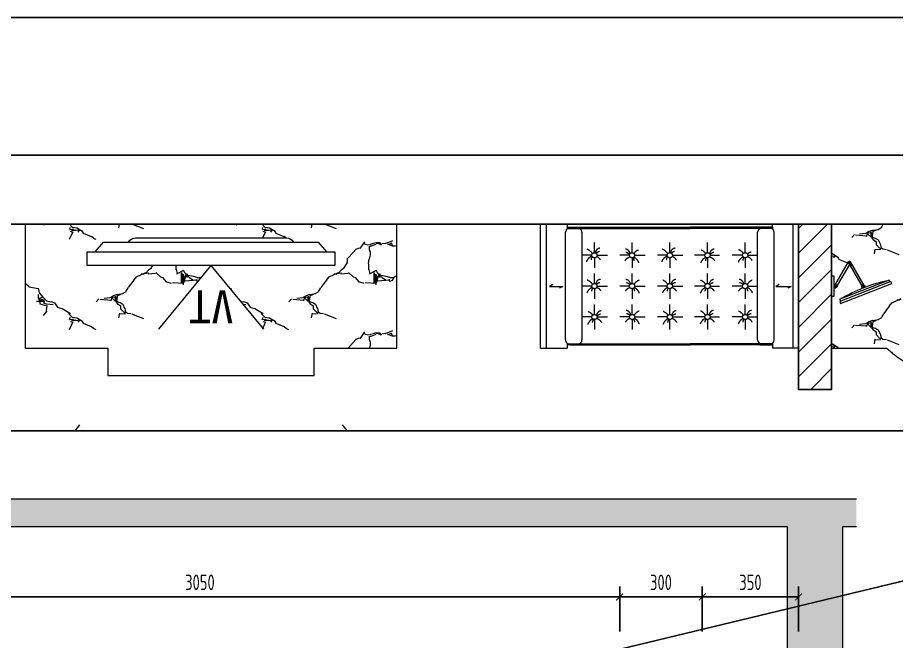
# Model space of a CAD drawing. Header units: millimetres. Extents: x 3162 to 221128, y -144913 to 11496.
# Drawn here: x 206809 to 210002, y -34181 to -31916 of the extents above; entities that cross this region are included whole.
import ezdxf
from ezdxf.enums import TextEntityAlignment as Align
from ezdxf.xclip import XClip

# ---------------------------------------------------------------- set-up
doc = ezdxf.new("R2010")
doc.units = ezdxf.units.MM
doc.header["$LTSCALE"] = 10
doc.header["$XCLIPFRAME"] = 2
for name, pattern in [('ACAD_ISO03W100', [30, 12, -18]), ('DASH', [8.89, 6.35, -2.54]), ('HIDDEN', [9.525, 6.35, -3.175])]:
    doc.linetypes.add(name, pattern=pattern)
doc.layers.get('Defpoints').update_dxf_attribs({"color": 250})
for name, color, linetype, lineweight in [('FC-Hatch【平面填充】', 250, 'Continuous', 0), ('FC-Refe【标注引线】', 2, 'Continuous', 0), ('FF-FIXT【洁具】', 31, 'Continuous', 0), ('FF-【活动成品家具】', 51, 'Continuous', 0), ('Hidden【虚线】', 136, 'DASH', 0), ('RC-dimensions', 44, 'Continuous', 0), ('Wall【立面墙】', 252, 'Continuous', 0)]:
    doc.layers.add(name, color=color, linetype=linetype, lineweight=lineweight)
doc.layers.add('WALL_NEW【新建墙体】', color=4, linetype='Continuous')
doc.layers.add('WALL【墙体】', color=7, linetype='Continuous')
doc.styles.add('ROMANTIC', font='', dxfattribs={"bigfont": 'gbcbig.shx'})
doc.styles.add('尺寸标注', font='ARCHS.SHX', dxfattribs={"width": 0.8})
doc.styles.get('ROMANTIC').set_extended_font_data('STXihei')
doc.dimstyles.new('海龙1：25', dxfattribs={"dimscale": 25, "dimtxt": 2.25, "dimasz": 1, "dimexe": 1.5, "dimexo": 1, "dimgap": 1, "dimtad": 1, "dimdec": 0, "dimrnd": 5, "dimdsep": 46, "dimtxsty": '尺寸标注', "dimblk": 'ARCHTICK', "dimblk1": 'ARCHTICK', "dimblk2": 'ARCHTICK', "dimcen": 1, "dimclrd": 44, "dimclre": 44, "dimclrt": 2, "dimadec": 0, "dimazin": 0, "dimtfac": 1, "dimtdec": 0, "dimtix": 1, "dimtmove": 2, "dimatfit": 3, "dimldrblk": 'hl_arrow2', "dimfxl": 5, "dimfxlon": 1, "dimarcsym": 0})

# ---------------------------------------------------------------- blocks, each defined once
blk = doc.blocks.new('贵妃椅22')
for p, q in [((100, 0), (100, 600)), ((100, 600), (228.7, 600)), ((127.1, 600), (127.1, 0)), ((228.7, 600), (228.7, 585)), ((1350, 600), (1223.7, 600)), ((1223.7, 585), (1223.7, 600)), ((1322.9, 600), (1322.9, 0)), ((1350, 0), (1350, 600)), ((228.7, 585), (228.7, 585)), ((228.7, 585), (825, 585)), ((228.7, 585), (228.7, 576)), ((234, 579), (287.5, 579)), ((244.8, 579), (825, 579)), ((1223.7, 585), (825, 585)), ((1164.9, 579), (825, 579)), ((1218.4, 579), (1164.9, 579)), ((1223.7, 585), (1223.7, 585)), ((1223.7, 585), (1223.7, 576)), ((243.4, 15), (825, 15)), ((244.8, 21), (825, 21)), ((1164.9, 21), (825, 21)), ((1223.7, 15), (825, 15)), ((1218.2, 21), (1164.9, 21)), ((1223.7, 24), (1223.7, 15)), ((1223.7, 15), (1223.7, 0)), ((100, 0), (228.7, 0)), ((1350, 0), (1223.7, 0))]:
    blk.add_line(p, q)
at = {"color": 8, "ltscale": 150}
for p, q in [((220.9, 39.5), (220.9, 560.5)), ((300.9, 39.5), (300.9, 560.5)), ((1151.5, 39.5), (1151.5, 560.5)), ((1231.6, 39.5), (1231.6, 560.5)), ((158.9, 307.5), (142.9, 298.6)), ((142.9, 298.6), (208.4, 298.6)), ((208.4, 298.6), (192.4, 289.7)), ((1256.3, 307.5), (1240.3, 298.6)), ((1240.3, 298.6), (1314.6, 298.6)), ((1314.6, 298.6), (1298.6, 289.7))]:
    blk.add_line(p, q, dxfattribs=at)
at = {"color": 8, "linetype": 'HIDDEN', "ltscale": 150}
for p, q in [((361.2, 462), (361.2, 510.4)), ((543.7, 462), (543.7, 510.4)), ((726.2, 462), (726.2, 510.4)), ((908.7, 462), (908.7, 510.4)), ((1091.2, 462), (1091.2, 510.4)), ((348.7, 449.5), (304.9, 449.5)), ((361.2, 437), (361.2, 388.8)), ((373.7, 449.5), (424.7, 449.5)), ((531.2, 449.5), (484.8, 449.5)), ((543.7, 437), (543.7, 388.8)), ((556.2, 449.5), (607.2, 449.5)), ((713.7, 449.5), (667.3, 449.5)), ((726.2, 437), (726.2, 388.8)), ((738.7, 449.5), (789.8, 449.5)), ((896.2, 449.5), (845.2, 449.5)), ((908.7, 437), (908.7, 388.8)), ((921.2, 449.5), (967.6, 449.5)), ((1078.7, 449.5), (1027.7, 449.5)), ((1091.2, 437), (1091.2, 388.8)), ((1103.7, 449.5), (1147.6, 449.5)), ((361.2, 312.5), (361.2, 360.8)), ((543.7, 312.5), (543.7, 360.8)), ((726.2, 312.5), (726.2, 360.8)), ((908.7, 312.5), (908.7, 360.8)), ((1091.2, 312.5), (1091.2, 360.8)), ((348.7, 300), (304.9, 300)), ((373.7, 300), (424.7, 300)), ((531.2, 300), (484.8, 300)), ((556.2, 300), (607.2, 300)), ((713.7, 300), (667.3, 300)), ((738.7, 300), (789.8, 300)), ((896.2, 300), (845.2, 300)), ((921.2, 300), (967.6, 300)), ((1078.7, 300), (1027.7, 300)), ((1103.7, 300), (1147.6, 300)), ((361.2, 287.5), (361.2, 239.1)), ((543.7, 287.5), (543.7, 239.1)), ((726.2, 287.5), (726.2, 239.1)), ((908.7, 287.5), (908.7, 239.1)), ((1091.2, 287.5), (1091.2, 239.1)), ((361.2, 163), (361.2, 211.2)), ((543.7, 163), (543.7, 211.2)), ((726.2, 163), (726.2, 211.2)), ((908.7, 163), (908.7, 211.2)), ((1091.2, 163), (1091.2, 211.2)), ((348.7, 150.5), (304.9, 150.5)), ((361.2, 138), (361.2, 89.6)), ((373.7, 150.5), (424.7, 150.5)), ((531.2, 150.5), (484.8, 150.5)), ((543.7, 138), (543.7, 89.6)), ((556.2, 150.5), (607.2, 150.5)), ((713.7, 150.5), (667.3, 150.5)), ((724.6, 138), (724.6, 89.6)), ((738.7, 150.5), (789.8, 150.5)), ((896.2, 150.5), (845.2, 150.5)), ((908.7, 138), (908.7, 89.6)), ((921.2, 150.5), (967.6, 150.5)), ((1078.7, 150.5), (1027.7, 150.5)), ((1091.2, 138), (1091.2, 89.6)), ((1103.7, 150.5), (1147.6, 150.5))]:
    blk.add_line(p, q, dxfattribs=at)
at = {"linetype": 'HIDDEN', "ltscale": 150}
for p, q in [((228.7, 24), (228.7, 15)), ((243.4, 15), (228.7, 15)), ((228.7, 15), (228.7, 0)), ((234.2, 21), (287.5, 21))]:
    blk.add_line(p, q, dxfattribs=at)
for points in [[(234.2, 585), (234.2, 585), (287.5, 585)], [(1218.2, 585), (1218.2, 585), (1164.9, 585)], [(1164.9, 15), (1164.9, 15), (1218.2, 15)]]:
    blk.add_lwpolyline(points)
blk.add_lwpolyline([(287.5, 15), (287.5, 15), (234.2, 15)], dxfattribs=at)
at = {"color": 8, "linetype": 'HIDDEN', "ltscale": 150}
for centre in [(361.2, 449.5), (543.7, 449.5), (726.2, 449.5), (908.7, 449.5), (1091.2, 449.5), (361.2, 300), (543.7, 300), (726.2, 300), (908.7, 300), (1091.2, 300), (361.2, 150.5), (543.7, 150.5), (726.2, 150.5), (908.7, 150.5), (1091.2, 150.5)]:
    blk.add_circle(centre, 12.5, dxfattribs=at)
at = {"color": 8, "ltscale": 150}
for centre, start, end in [((241, 560.1), 110.2225, 178.8395), ((280.7, 560.1), 1.1605, 69.7775), ((1171.7, 560.1), 110.2225, 178.8395), ((1211.4, 560.1), 1.1605, 69.7775), ((1171.7, 39.9), 181.1605, 249.7775), ((1211.4, 39.9), 290.2225, 358.8395)]:
    blk.add_arc(centre, 20.1, start, end, dxfattribs=at)
for centre, radius, start, end in [((235.4, 582), 3.24, 111.9991, 248.0009), ((287.1, 582), 3.03, 278.6164, 81.3836), ((1165.4, 582), 3.03, 98.6164, 261.3836), ((1217, 582), 3.24, 291.9991, 68.0009), ((1216.6, 18), 3.38, 297.5622, 62.4378)]:
    blk.add_arc(centre, radius, start, end)
at = {"color": 8, "linetype": 'HIDDEN', "ltscale": 150}
for centre, radius, start, end in [((293.3, 410.9), 75.5, 38.7826, 66.1947), ((390, 458.6), 25.2, 96.8606, 173.3873), ((508.5, 454), 25.2, 6.6127, 83.1394), ((591.1, 430.5), 47.7, 110.1645, 149.5653), ((665.5, 423.9), 60.6, 33.1364, 67.7212), ((754.6, 458.7), 25.2, 96.8606, 173.3873), ((861.3, 430.5), 47.7, 30.4347, 69.8355), ((943.9, 454), 25.2, 96.8606, 173.3873), ((1042.3, 432.3), 47.7, 33.0642, 69.8355), ((364.3, 403.1), 44.6, 109.3862, 160.2225), ((364.4, 426.8), 19.7, 131.0371, 180.2276), ((390.7, 435.6), 32.3, 100.3351, 132.5443), ((361.9, 413), 31.4, 26.9285, 71.7471), ((536.6, 408.3), 31.4, 101.2702, 153.0715), ((507.7, 431), 32.3, 45.2011, 79.6649), ((533.6, 422.1), 20.2, 0.0573, 44.8765), ((534.1, 398.4), 44.6, 19.79, 67.6956), ((728.8, 403.3), 44.4, 108.8945, 160.2612), ((728.9, 427), 19.6, 130.1019, 180.3339), ((755.4, 435.7), 32.3, 100.3351, 132.3103), ((730.6, 412), 31.4, 26.9285, 78.7298), ((918.3, 398.4), 44.6, 112.3044, 160.21), ((918.9, 422.1), 20.2, 135.1235, 179.9427), ((944.7, 431), 32.3, 100.3351, 134.7989), ((915.8, 408.3), 31.4, 26.9285, 78.7298), ((1099.3, 400.2), 44.6, 112.3044, 160.21), ((1099.9, 423.8), 20.2, 135.1235, 179.9427), ((1093.3, 407.1), 35.9, 28.5639, 77.2041), ((1125.7, 432.7), 32.3, 100.3351, 134.7989), ((310, 284.5), 47.7, 30.4347, 69.8355), ((392.6, 307.9), 25.2, 96.8606, 173.3873), ((393.4, 284.9), 32.3, 100.3351, 134.7989), ((510.9, 306.9), 25.2, 6.6127, 83.1394), ((510.1, 283.9), 32.3, 45.2011, 79.6649), ((593.5, 283.5), 47.7, 110.1645, 149.5653), ((675.7, 284), 47.7, 30.4347, 69.8355), ((758.3, 307.5), 25.2, 96.8606, 173.3873), ((759, 284.5), 32.3, 100.3351, 134.7989), ((858.9, 283.5), 47.7, 30.4347, 69.8355), ((941.5, 306.9), 25.2, 96.8606, 173.3873), ((942.3, 283.9), 32.3, 100.3351, 134.7989), ((1059.2, 307.5), 25.2, 6.6127, 83.1394), ((1058.4, 284.5), 32.3, 45.2011, 79.6649), ((1141.8, 284), 47.7, 110.1645, 149.5653), ((367, 252.4), 44.6, 112.3044, 160.21), ((367.5, 276), 20.2, 135.1235, 179.9427), ((364.5, 262.2), 31.4, 26.9285, 78.7298), ((539, 261.3), 31.4, 101.2702, 153.0715), ((535.9, 275), 20.2, 0.0573, 44.8765), ((536.5, 251.4), 44.6, 19.79, 67.6956), ((732.6, 251.9), 44.6, 112.3044, 160.21), ((733.2, 275.6), 20.2, 135.1235, 179.9427), ((730.2, 261.8), 31.4, 26.9285, 78.7298), ((915.9, 251.4), 44.6, 112.3044, 160.21), ((916.5, 275), 20.2, 135.1235, 179.9427), ((913.5, 261.3), 31.4, 26.9285, 78.7298), ((1087.3, 261.8), 31.4, 101.2702, 153.0715), ((1084.2, 275.6), 20.2, 0.0573, 44.8765), ((1084.8, 251.9), 44.6, 19.79, 67.6956), ((295.9, 101.3), 82.6, 44.6784, 65.6546), ((396.1, 155.2), 25.2, 96.8606, 173.3873), ((511.2, 157.6), 25.2, 6.6127, 83.1394), ((593.8, 134.1), 47.7, 110.1645, 149.5653), ((678.1, 132.3), 47.7, 34.4668, 69.8355), ((760.7, 155.8), 25.2, 96.8606, 173.3873), ((858.7, 134.1), 47.7, 30.4347, 69.8355), ((941.3, 157.6), 25.2, 96.8606, 173.3873), ((1044.2, 137), 44.5, 30.4146, 70.5571), ((1125.2, 157.6), 25.2, 96.8606, 173.3873), ((370.5, 99.7), 44.6, 112.3044, 160.21), ((366.9, 124.2), 16.1, 119.5243, 182.9039), ((361.2, 103.8), 40.3, 29.8041, 75.717), ((396.9, 132.2), 32.3, 100.3351, 134.7989), ((539.2, 111.9), 31.4, 101.2702, 153.0715), ((510.4, 134.6), 32.3, 45.2011, 79.6649), ((536.2, 125.7), 20.2, 0.0573, 44.8765), ((536.8, 102), 44.6, 19.79, 67.6956), ((735.1, 100.2), 44.6, 112.9635, 160.21), ((735.7, 123.9), 20.2, 135.1235, 179.9427), ((727.1, 105.5), 38.5, 29.3365, 76.332), ((761.5, 132.8), 32.3, 100.3351, 134.7989), ((915.6, 102), 44.6, 112.3044, 160.21), ((916.2, 125.7), 20.2, 135.1235, 179.9427), ((942, 134.6), 32.3, 100.3351, 134.7989), ((913.2, 111.9), 31.4, 26.9285, 78.7298), ((1099.6, 102), 44.6, 114.1123, 160.21), ((1098.7, 126), 18.8, 134.7158, 180.8182), ((1098.2, 112.8), 30.1, 26.3241, 84.5443), ((1127.3, 130.8), 36.2, 101.2816, 134.234), ((241, 39.9), 20.1, 181.1605, 249.7775), ((280.7, 39.9), 20.1, 290.2225, 358.8395)]:
    blk.add_arc(centre, radius, start, end, dxfattribs=at)
at = {"linetype": 'HIDDEN', "ltscale": 150}
for centre, radius, start, end in [((235.8, 18), 3.38, 117.5622, 242.4378), ((287, 18), 3.04, 279.6337, 80.3663), ((1165.4, 18), 3.04, 99.6337, 260.3663)]:
    blk.add_arc(centre, radius, start, end, dxfattribs=at)
blk = doc.blocks.new('海龙工具_液晶电视')
at = {"color": 251, "linetype": 'ACAD_ISO03W100', "ltscale": 2.5}
for q in [(-507.9, 716), (507.9, 716)]:
    blk.add_line((0, 100), q, dxfattribs=at)
blk.add_line((-450, 50), (450, 50))
at = {"color": 251}
blk.add_line((-300, 15), (300, 15), dxfattribs=at)
blk.add_lwpolyline([(-450, 50), (450, 50), (450, 100), (-450, 100)], close=True)
blk.add_lwpolyline([(-420, 50), (-390, 15), (-300, 15, 0.267949), (-274, 0), (274, 0, 0.267949), (300, 15), (390, 15), (420, 50)], format="xyb")
at = {"color": 250, "style": 'ROMANTIC', "text_generation_flag": 6}
blk.add_text('TV', height=120, rotation=180, dxfattribs=at).set_placement((0.8, 250.3), align=Align.MIDDLE)
blk = doc.blocks.new('液晶电视')
at = {"ltscale": 4}
blk.add_blockref('海龙工具_液晶电视', (0, 0), dxfattribs=at)
blk = doc.blocks.new('海龙_05060884')
at = {"layer": 'FF-【活动成品家具】'}
h = blk.add_hatch(dxfattribs=at)
h.set_pattern_fill('AA大理石深SC800', color=8, scale=700, pattern_type=2)
h.set_pattern_definition([(177.769103, (2569207.35, -1702093.014), (-700.00002183, -2.69e-05), [40.03034, -8366.3405]), (28.1136392, (2569187.35, -1702055.616), (700.0000028, 327.23196765), [26.45461, -5529.00824]), (76.6298055, (2569187.35, -1702002.636), (-1.05e-05, 327.2319275), [14.41496, -3012.71901]), (106.992819, (2569190.68, -1701979.26), (6.7e-06, 327.2319222), [11.40566, -2383.78875]), (21.8355897, (2569187.35, -1701955.89), (699.99999517, 327.2319006), [25.13679, -5253.58526]), (17.3096175, (2569190.68, -1701949.66), (700.0000145, 327.231969), [10.47438, -2189.14444]), (162.690382, (2569167.35, -1702091.46), (-700.0000325, 327.231908), [20.94876, -2178.67006]), (125.490837, (2569147.35, -1702085.22), (-4.3e-05, 327.231901), [17.22434, -1188.48149]), (162.690382, (2569137.35, -1702071.2), (-700.0000325, 327.231908), [10.47438, -2189.14444]), (136.925518, (2569127.35, -1702068.08), (-2e-05, 327.23191), [22.8165, -935.47517]), (3.3442344, (2569084.018, -1702054.058), (700.000013, 4.667e-05), [26.71214, -5582.84048]), (10.5914065, (2569067.35, -1702057.174), (1400.000031, 327.2319727), [16.95554, -3543.70772]), (0, (2569057.35, -1702057.17), (700, 327.23194), [10, -689.99994]), (103.370194, (2569187.35, -1702055.616), (-5.48e-05, 327.2319113), [14.41489, -3012.71901]), (90, (2569184, -1702041.6), (700, -4e-14), [10.90773, -316.32419]), (90, (2569184, -1702030.7), (700, -4e-14), [10.90773, -316.32419]), (78.995121, (2569184.02, -1702019.776), (-2.72e-05, 327.2319559), [17.46185, -3649.52189]), (90, (2569187.35, -1701968.35), (700, -4e-14), [12.46598, -314.76592]), (6.6658365, (2569177.35, -1701951.21), (699.9999705, 1.27e-05), [13.42411, -2805.63262]), (160.679045, (2569177.35, -1701951.21), (-699.9999937, 327.231933), [14.12908, -2952.97835]), (47.485996, (2568894.02, -1702156.9), (700.0000005, 654.4639248), [14.79793, -3092.76646]), (6.1571803, (2568904.018, -1702145.995), (2800.00001973, 327.23192843), [43.58473, -9109.2134]), (31.9352432, (2568947.35, -1702141.32), (699.9999716, 327.2319319), [11.78345, -2462.74511]), (19.3209546, (2568957.35, -1702135.09), (699.999996, 327.2319281), [14.12908, -2952.97835]), (8.8568723, (2568970.68, -1702130.41), (699.9999635, 5.46e-05), [20.24134, -2105.10111]), (30.29957, (2568990.684, -1702127.295), (700.0000166, 327.2319738), [15.44284, -3227.55244]), (61.8626245, (2569004.02, -1702119.5), (-3.7e-05, 327.231936), [14.13664, -1470.21231]), (52.9473395, (2569010.684, -1702107.038), (700.00000455, 981.6958246), [33.192334, -6937.19747]), (51.263996, (2569030.684, -1702080.55), (699.999997, 981.6958529), [15.98128, -3340.08304]), (25.054876, (2569040.68, -1702068.08), (700, -3e-06), [36.79571, -735.91427]), (47.485996, (2569074.02, -1702052.5), (700.0000005, 654.4639248), [14.79793, -3092.76646]), (31.9352432, (2569084.02, -1702041.59), (699.9999716, 327.2319319), [11.78345, -2462.74511]), (56.6470201, (2569094.018, -1702035.36), (700.0000012, 981.6958188), [24.25143, -5068.55181]), (90, (2569107.35, -1702015.1), (700, -4e-14), [15.582476, -311.64945]), (47.485996, (2569107.35, -1701999.52), (700.0000005, 654.4639248), [29.59586, -3077.96853]), (47.485996, (2569127.35, -1701977.704), (700.0000005, 654.4639248), [14.79793, -3092.76646]), (19.3209546, (2569137.35, -1701966.796), (699.999996, 327.2319281), [14.12908, -2952.97835]), (56.2378233, (2569150.684, -1701962.12), (699.99996254, 981.69585345), [29.98968, -6267.84088]), (25.054876, (2568970.68, -1702136.64), (700, -3e-06), [14.71827, -757.99171]), (80.6556929, (2568967.35, -1702156.9), (2.62e-05, 327.2319152), [20.52967, -4290.69354]), (160.679045, (2568980.684, -1702161.58), (-699.9999937, 327.231933), [14.12908, -2952.97835]), (148.064756, (2568990.68, -1702167.81), (-699.999967, 327.2319416), [11.78345, -2462.74511]), (115.424913, (2568997.35, -1702181.834), (-700.000029, 1636.1597197), [15.52817, -3245.38277]), (103.370194, (2569000.684, -1702195.86), (-5.48e-05, 327.2319113), [14.41489, -3012.71901]), (144.961427, (2569007.35, -1702200.53), (-700.0000265, 654.4638884), [8.14233, -1701.74844]), (173.334163, (2569020.684, -1702202.09), (-699.9999705, 1.88e-05), [13.42411, -2805.63262]), (158.418473, (2569064.018, -1702219.232), (-4199.99999472, 1636.15974199), [46.60026, -9739.4493]), (78.995121, (2568977.35, -1702217.674), (-2.72e-05, 327.2319559), [17.46185, -3649.52189]), (4.4550498, (2568980.684, -1702200.533), (700.0000104, 4.37e-05), [20.0606, -4192.66778]), (154.945124, (2569000.68, -1702198.97), (-700, -9e-07), [7.35917, -765.35081]), (132.514004, (2568994.02, -1702195.86), (-699.9999993, 654.463926), [14.79793, -3092.76646]), (90, (2568984, -1702184.95), (700, -4e-14), [9.34949, -317.88246]), (142.076999, (2568984.02, -1702175.6), (-700.0000235, 654.463844), [12.67686, -2649.46857]), (125.490837, (2568974.02, -1702167.81), (-4.3e-05, 327.231901), [11.48294, -1194.22296]), (99.344307, (2568967.35, -1702158.46), (-2.57e-05, 327.2319152), [20.5296, -4290.69354]), (90, (2568964, -1702156.9), (700, -4e-14), [18.69897, -308.53291]), (136.925518, (2568964.02, -1702156.9), (-2e-05, 327.23191), [18.2532, -940.03847]), (70.3775316, (2568947.35, -1702153.79), (1.97e-05, 327.231914), [9.92593, -2074.51804]), (175.54495, (2568947.35, -1702153.786), (-700.0000158, -2.36e-05), [40.1212, -4172.60718]), (148.064756, (2569544.02, -1702230.14), (-699.999967, 327.2319416), [23.56697, -2450.96166]), (35.0385725, (2569504.02, -1702225.47), (700.000032, 654.463882), [8.14233, -1701.74844]), (6.6658365, (2569520.684, -1702225.465), (699.9999705, 1.27e-05), [13.42411, -2805.63262]), (162.690382, (2569510.68, -1702233.26), (-700.0000325, 327.231908), [10.47438, -2189.14444]), (64.5750864, (2569497.35, -1702261.305), (699.9999829, 1636.1597424), [31.05627, -3229.8546]), (0, (2569504.02, -1702225.47), (700, 327.23194), [16.666664, -683.33328]), (118.137375, (2569547.35, -1702236.37), (-2.2e-05, 327.231903), [7.06832, -1477.28063]), (157.435521, (2569577.35, -1702248.84), (-699.9999875, 327.23189523), [32.48693, -6789.76837]), (136.925518, (2569584.02, -1702255.07), (-2e-05, 327.23191), [9.1266, -949.16507]), (154.945124, (2569594.02, -1702259.75), (-700, -9e-07), [11.03872, -761.67126]), (49.4476465, (2569527.35, -1702231.7), (700.0000126, 981.6957893), [10.25416, -2143.11958]), (51.263996, (2569304.02, -1701963.68), (699.999997, 981.6958529), [15.98128, -3340.08304]), (136.925518, (2569304.02, -1701963.68), (-2e-05, 327.23191), [9.1266, -949.16507]), (176.655765, (2569297.35, -1701957.447), (-700.00001707, -1.59e-05), [26.71214, -5582.84048]), (106.992819, (2569270.68, -1701955.89), (6.7e-06, 327.2319222), [11.40566, -2383.78875]), (19.3209546, (2569254.02, -1701949.655), (699.999996, 327.2319281), [14.12908, -2952.97835]), (159.49524, (2569270.684, -1701955.89), (-700.0000066, 327.2319549), [17.79407, -3718.95475]), (180, (2569280.7, -1701955.9), (-700, 327.23194), [10, -689.99994]), (22.2465213, (2569244.018, -1701944.98), (700.0000198, 327.23192524), [28.8113, -6021.55701]), (6.6658365, (2569230.684, -1701946.54), (699.9999705, 1.27e-05), [13.42411, -2805.63262]), (52.1215557, (2569400.684, -1702208.324), (700.0000225, 981.6958277), [21.71596, -4538.63158]), (78.995121, (2569414.02, -1702191.184), (-2.72e-05, 327.2319559), [17.46185, -3649.52189]), (162.690382, (2569417.35, -1702174.04), (-700.0000325, 327.231908), [10.47438, -2189.14444]), (164.332014, (2569407.35, -1702170.926), (-1399.9999669, 327.2319563), [17.30988, -3617.75911]), (104.970339, (2569390.684, -1702166.25), (-3.98e-05, 327.2319457), [12.90394, -2696.92402]), (109.622468, (2569387.35, -1702153.79), (-1.74e-05, 327.231914), [9.92593, -2074.51804]), (90, (2569384, -1702144.44), (700, -4e-14), [12.46598, -314.76592]), (25.054876, (2569384.02, -1702147.55), (700, -3e-06), [14.71827, -757.99171]), (166.844039, (2569404.02, -1702152.23), (-699.999993, 327.2319035), [20.53905, -1417.1955]), (0, (2569394.02, -1702152.23), (700, 327.23194), [10, -689.99994]), (15.667986, (2569377.35, -1702156.9), (1399.9999669, 327.2319563), [17.30988, -3617.75911]), (180, (2569394.02, -1702156.9), (-700, 327.23194), [16.666664, -683.33328]), (180, (2569407.35, -1702156.9), (-700, 327.23194), [13.333334, -686.66661]), (61.8626245, (2569404.02, -1702163.14), (-3.7e-05, 327.231936), [7.06832, -1477.28063]), (162.690382, (2569414.02, -1702166.25), (-700.0000325, 327.231908), [10.47438, -2189.14444]), (173.334163, (2569427.35, -1702167.81), (-699.9999705, 1.88e-05), [13.42411, -2805.63262]), (171.143127, (2569437.35, -1702169.37), (-699.9999743, -6e-06), [10.12067, -2115.22178]), (13.15596, (2569247.35, -1702080.55), (699.999983, 327.2319595), [13.6927, -1424.04185]), (146.796701, (2569247.35, -1702080.55), (-1400.0000003, 981.6958516), [19.91878, -4163.01753]), (118.137375, (2569230.68, -1702069.64), (-2.2e-05, 327.231903), [14.13664, -1470.21231]), (90, (2569224, -1702069.64), (700, -4e-14), [12.46598, -314.76592]), (113.162745, (2569224.02, -1702069.64), (-3.44e-05, 327.2319177), [8.47434, -1771.13755]), (75.873987, (2569214.018, -1702088.34), (699.99999423, 2945.08749146), [27.31624, -5709.08807]), (90, (2569214, -1702088.34), (700, -4e-14), [18.69897, -308.53291]), (106.992819, (2569214.02, -1702069.64), (6.7e-06, 327.2319222), [11.40566, -2383.78875]), (90, (2569210.7, -1702096.1), (700, -4e-14), [37.397934, -289.83395]), (95.3136086, (2569210.684, -1702096.13), (-1.335e-05, 327.2319124), [35.99435, -7522.8223]), (83.5762835, (2569204.018, -1702089.898), (3.255e-05, 327.23196893), [29.79375, -6226.89452]), (90, (2569204, -1702089.9), (700, -4e-14), [9.34949, -317.88246]), (76.6298055, (2569204.02, -1702080.55), (-1.05e-05, 327.2319275), [14.41496, -3012.71901]), (103.370194, (2569207.35, -1702066.524), (-5.48e-05, 327.2319113), [14.41489, -3012.71901]), (90, (2569204, -1702079), (700, -4e-14), [26.490205, -300.7417]), (133.553349, (2569507.35, -1702214.56), (-700.0000129, 654.4639115), [19.35087, -4044.33463]), (169.408593, (2569524.02, -1702217.674), (-1400.000041, 327.2319161), [16.95554, -3543.70772]), (6.6658365, (2569497.35, -1702222.35), (699.9999705, 1.27e-05), [13.42411, -2805.63262]), (66.837255, (2569497.35, -1702222.35), (-2.94e-05, 327.231945), [8.47434, -1771.13755]), (148.064756, (2569500.68, -1702202.09), (-699.999967, 327.2319416), [35.35042, -2439.17821]), (164.332014, (2569470.684, -1702183.39), (-1399.9999669, 327.2319563), [17.30988, -3617.75911]), (122.690182, (2569454.02, -1702178.72), (-699.9999866, 981.6958593), [18.51521, -3869.68155]), (160.679045, (2569444.02, -1702163.135), (-699.9999937, 327.231933), [14.12908, -2952.97835]), (169.408593, (2569430.684, -1702158.46), (-1400.000041, 327.2319161), [16.95554, -3543.70772]), (133.553349, (2569414.02, -1702155.344), (-700.0000129, 654.4639115), [19.35087, -4044.33463]), (130.552353, (2569400.68, -1702141.32), (-700.000004, 981.6957954), [20.50832, -2132.86542]), (102.074477, (2569387.35, -1702125.74), (-2.5e-05, 327.2319044), [15.93501, -3330.41737]), (169.408593, (2569384.02, -1702110.155), (-1400.000041, 327.2319161), [33.91108, -3526.75218]), (139.920946, (2569350.684, -1702103.92), (-700.0000024, 654.46388085), [21.78204, -4552.44356]), (154.945124, (2569334.02, -1702089.9), (-700, -9e-07), [11.03872, -761.67126]), (90, (2569324, -1702085.2), (700, -4e-14), [29.606696, -297.62523]), (0, (2569310.7, -1702055.6), (700, 327.23194), [13.333334, -686.66661]), (14.9560981, (2569287.35, -1702061.85), (1399.9999853, 327.2319453), [24.15147, -5047.66192]), (31.9352432, (2569277.35, -1702068.08), (699.9999716, 327.2319319), [11.78345, -2462.74511]), (61.8626245, (2569270.68, -1702080.55), (-3.7e-05, 327.231936), [14.13664, -1470.21231]), (17.3096175, (2569260.68, -1702083.66), (700.0000145, 327.231969), [10.47438, -2189.14444]), (118.137375, (2569260.68, -1702083.66), (-2.2e-05, 327.231903), [7.06832, -1477.28063]), (4.4550498, (2569217.35, -1702080.55), (700.0000104, 4.37e-05), [40.1212, -4172.60718]), (51.263996, (2569207.35, -1702093.014), (699.999997, 981.6958529), [15.98128, -3340.08304]), (0, (2569260.7, -1702069.64), (700, 327.23194), [16.666664, -683.33328]), (166.844039, (2569260.68, -1702069.64), (-699.999993, 327.2319035), [13.6927, -1424.04185]), (171.143127, (2569247.35, -1702066.52), (-699.9999743, -6e-06), [20.24134, -2105.10111]), (142.076999, (2569227.35, -1702063.41), (-700.0000235, 654.463844), [12.67686, -2649.46857]), (118.137375, (2569217.35, -1702055.62), (-2.2e-05, 327.231903), [14.13664, -1470.21231]), (90, (2569190.7, -1701988.6), (700, -4e-14), [9.34949, -317.88246]), (171.143127, (2569220.68, -1701948.1), (-699.9999743, -6e-06), [10.12067, -2115.22178]), (154.945124, (2569230.68, -1701952.77), (-700, -9e-07), [11.03872, -761.67126]), (125.490837, (2569230.68, -1701952.77), (-4.3e-05, 327.231901), [11.48294, -1194.22296]), (0, (2569210.7, -1701943.42), (700, 327.23194), [13.333334, -686.66661]), (17.3096175, (2569200.68, -1701946.54), (700.0000145, 327.231969), [10.47438, -2189.14444])])
h.paths.add_polyline_path([(675, -67), (675, 383), (-675, 383), (-675, -67), (-375, -67), (-375, -167), (-329.8, -167), (0, 233), (-450, 233), (-450, 283), (-420, 283), (-390, 318), (-300, 318, -0.267949), (-274, 333), (274, 333, -0.267949), (300, 318), (390, 318), (420, 283), (450, 283), (450, 233), (0, 233), (329.8, -167), (375, -167), (375, -67)])
blk.add_lwpolyline([(-675, 383), (-675, -67), (-375, -67), (-375, -167), (375, -167), (375, -67), (675, -67), (675, 383), (-675, 383)], dxfattribs=at)
at = {"layer": 'FF-【活动成品家具】', "xscale": -1, "rotation": 180}
blk.add_blockref('液晶电视', (0, 333), dxfattribs=at)
blk = doc.blocks.new('刮须镜平面')
at = {"color": 0, "ltscale": 0.4}
for p, q in [((-118.2, 1.9), (-68.3, 88.4)), ((-61.6, 84.6), (-111.6, -1.9)), ((-68.3, 84.6), (-18.3, -1.9)), ((-11.7, 1.9), (-61.6, 88.4)), ((-9.2, 36.5), (0, 36.5)), ((-9.2, -36.5), (-9.2, 36.5)), ((0, 36.5), (0, -36.5)), ((-218.4, 9.3), (-215.7, 16.4)), ((-32.2, -63), (-218.4, 9.3)), ((-215.7, 16.4), (-29.4, -55.8)), ((-212.1, 15), (-209.3, 22.2)), ((-209.3, 22.2), (-30.2, -47.3)), ((-122.3, -3.3), (-120.3, 2.1)), ((-9.2, 5.8), (-15, 5.8)), ((-111.6, -7.5), (-109.5, -2.1)), ((-9.2, -5.8), (-15, -5.8)), ((-33, -54.4), (-30.2, -47.3)), ((-29.4, -55.8), (-32.2, -63)), ((0, -36.5), (-9.2, -36.5))]:
    blk.add_line(p, q, dxfattribs=at)
for centre in [(-64.9, 86.5), (-114.9, 0), (-15, 0)]:
    blk.add_circle(centre, 3.07, dxfattribs=at)
for centre, radius, start, end in [((-64.9, 86.5), 3.84, 30, 210), ((-64.9, 86.5), 3.84, 330, 150), ((-335.4, -568.2), 603.7, 59.6373, 77.9472), ((-114.9, 0), 5.76, 338.7922, 158.7922), ((-114.9, 0), 3.84, 150, 330), ((-15, 0), 5.76, 90, 270), ((-15, 0), 3.84, 210, 30)]:
    blk.add_arc(centre, radius, start, end, dxfattribs=at)
blk = doc.blocks.new('海龙_05140578')
at = {"layer": 'FF-FIXT【洁具】'}
h = blk.add_hatch(dxfattribs=at)
h.set_pattern_fill('AA大理石深SC800', color=8, scale=700, pattern_type=2)
h.set_pattern_definition([(177.769103, (2571252.35, -1700551.014), (-700.00002183, -2.69e-05), [40.03034, -8366.3405]), (28.1136392, (2571232.35, -1700513.616), (700.0000028, 327.23196765), [26.45461, -5529.00824]), (76.6298055, (2571232.35, -1700460.636), (-1.05e-05, 327.2319275), [14.41496, -3012.71901]), (106.992819, (2571235.68, -1700437.26), (6.7e-06, 327.2319222), [11.40566, -2383.78875]), (21.8355897, (2571232.35, -1700413.89), (699.99999517, 327.2319006), [25.13679, -5253.58526]), (17.3096175, (2571235.68, -1700407.66), (700.0000145, 327.231969), [10.47438, -2189.14444]), (162.690382, (2571212.35, -1700549.46), (-700.0000325, 327.231908), [20.94876, -2178.67006]), (125.490837, (2571192.35, -1700543.22), (-4.3e-05, 327.231901), [17.22434, -1188.48149]), (162.690382, (2571182.35, -1700529.2), (-700.0000325, 327.231908), [10.47438, -2189.14444]), (136.925518, (2571172.35, -1700526.08), (-2e-05, 327.23191), [22.8165, -935.47517]), (3.3442344, (2571129.018, -1700512.058), (700.000013, 4.667e-05), [26.71214, -5582.84048]), (10.5914065, (2571112.35, -1700515.174), (1400.000031, 327.2319727), [16.95554, -3543.70772]), (0, (2571102.35, -1700515.17), (700, 327.23194), [10, -689.99994]), (103.370194, (2571232.35, -1700513.616), (-5.48e-05, 327.2319113), [14.41489, -3012.71901]), (90, (2571229, -1700499.6), (700, -4e-14), [10.90773, -316.32419]), (90, (2571229, -1700488.7), (700, -4e-14), [10.90773, -316.32419]), (78.995121, (2571229.02, -1700477.776), (-2.72e-05, 327.2319559), [17.46185, -3649.52189]), (90, (2571232.35, -1700426.35), (700, -4e-14), [12.46598, -314.76592]), (6.6658365, (2571222.35, -1700409.21), (699.9999705, 1.27e-05), [13.42411, -2805.63262]), (160.679045, (2571222.35, -1700409.21), (-699.9999937, 327.231933), [14.12908, -2952.97835]), (47.485996, (2570939.02, -1700614.9), (700.0000005, 654.4639248), [14.79793, -3092.76646]), (6.1571803, (2570949.018, -1700603.995), (2800.00001973, 327.23192843), [43.58473, -9109.2134]), (31.9352432, (2570992.35, -1700599.32), (699.9999716, 327.2319319), [11.78345, -2462.74511]), (19.3209546, (2571002.35, -1700593.09), (699.999996, 327.2319281), [14.12908, -2952.97835]), (8.8568723, (2571015.68, -1700588.41), (699.9999635, 5.46e-05), [20.24134, -2105.10111]), (30.29957, (2571035.684, -1700585.295), (700.0000166, 327.2319738), [15.44284, -3227.55244]), (61.8626245, (2571049.02, -1700577.5), (-3.7e-05, 327.231936), [14.13664, -1470.21231]), (52.9473395, (2571055.684, -1700565.038), (700.00000455, 981.6958246), [33.192334, -6937.19747]), (51.263996, (2571075.684, -1700538.55), (699.999997, 981.6958529), [15.98128, -3340.08304]), (25.054876, (2571085.68, -1700526.08), (700, -3e-06), [36.79571, -735.91427]), (47.485996, (2571119.02, -1700510.5), (700.0000005, 654.4639248), [14.79793, -3092.76646]), (31.9352432, (2571129.02, -1700499.59), (699.9999716, 327.2319319), [11.78345, -2462.74511]), (56.6470201, (2571139.018, -1700493.36), (700.0000012, 981.6958188), [24.25143, -5068.55181]), (90, (2571152.35, -1700473.1), (700, -4e-14), [15.582476, -311.64945]), (47.485996, (2571152.35, -1700457.52), (700.0000005, 654.4639248), [29.59586, -3077.96853]), (47.485996, (2571172.35, -1700435.704), (700.0000005, 654.4639248), [14.79793, -3092.76646]), (19.3209546, (2571182.35, -1700424.796), (699.999996, 327.2319281), [14.12908, -2952.97835]), (56.2378233, (2571195.684, -1700420.12), (699.99996254, 981.69585345), [29.98968, -6267.84088]), (25.054876, (2571015.68, -1700594.64), (700, -3e-06), [14.71827, -757.99171]), (80.6556929, (2571012.35, -1700614.9), (2.62e-05, 327.2319152), [20.52967, -4290.69354]), (160.679045, (2571025.684, -1700619.58), (-699.9999937, 327.231933), [14.12908, -2952.97835]), (148.064756, (2571035.68, -1700625.81), (-699.999967, 327.2319416), [11.78345, -2462.74511]), (115.424913, (2571042.35, -1700639.834), (-700.000029, 1636.1597197), [15.52817, -3245.38277]), (103.370194, (2571045.684, -1700653.86), (-5.48e-05, 327.2319113), [14.41489, -3012.71901]), (144.961427, (2571052.35, -1700658.53), (-700.0000265, 654.4638884), [8.14233, -1701.74844]), (173.334163, (2571065.684, -1700660.09), (-699.9999705, 1.88e-05), [13.42411, -2805.63262]), (158.418473, (2571109.018, -1700677.232), (-4199.99999472, 1636.15974199), [46.60026, -9739.4493]), (78.995121, (2571022.35, -1700675.674), (-2.72e-05, 327.2319559), [17.46185, -3649.52189]), (4.4550498, (2571025.684, -1700658.533), (700.0000104, 4.37e-05), [20.0606, -4192.66778]), (154.945124, (2571045.68, -1700656.97), (-700, -9e-07), [7.35917, -765.35081]), (132.514004, (2571039.02, -1700653.86), (-699.9999993, 654.463926), [14.79793, -3092.76646]), (90, (2571029, -1700642.95), (700, -4e-14), [9.34949, -317.88246]), (142.076999, (2571029.02, -1700633.6), (-700.0000235, 654.463844), [12.67686, -2649.46857]), (125.490837, (2571019.02, -1700625.81), (-4.3e-05, 327.231901), [11.48294, -1194.22296]), (99.344307, (2571012.35, -1700616.46), (-2.57e-05, 327.2319152), [20.5296, -4290.69354]), (90, (2571009, -1700614.9), (700, -4e-14), [18.69897, -308.53291]), (136.925518, (2571009.02, -1700614.9), (-2e-05, 327.23191), [18.2532, -940.03847]), (70.3775316, (2570992.35, -1700611.79), (1.97e-05, 327.231914), [9.92593, -2074.51804]), (175.54495, (2570992.35, -1700611.786), (-700.0000158, -2.36e-05), [40.1212, -4172.60718]), (148.064756, (2571589.02, -1700688.14), (-699.999967, 327.2319416), [23.56697, -2450.96166]), (35.0385725, (2571549.02, -1700683.47), (700.000032, 654.463882), [8.14233, -1701.74844]), (6.6658365, (2571565.684, -1700683.465), (699.9999705, 1.27e-05), [13.42411, -2805.63262]), (162.690382, (2571555.68, -1700691.26), (-700.0000325, 327.231908), [10.47438, -2189.14444]), (64.5750864, (2571542.35, -1700719.305), (699.9999829, 1636.1597424), [31.05627, -3229.8546]), (0, (2571549.02, -1700683.47), (700, 327.23194), [16.666664, -683.33328]), (118.137375, (2571592.35, -1700694.37), (-2.2e-05, 327.231903), [7.06832, -1477.28063]), (157.435521, (2571622.35, -1700706.84), (-699.9999875, 327.23189523), [32.48693, -6789.76837]), (136.925518, (2571629.02, -1700713.07), (-2e-05, 327.23191), [9.1266, -949.16507]), (154.945124, (2571639.02, -1700717.75), (-700, -9e-07), [11.03872, -761.67126]), (49.4476465, (2571572.35, -1700689.7), (700.0000126, 981.6957893), [10.25416, -2143.11958]), (51.263996, (2571349.02, -1700421.68), (699.999997, 981.6958529), [15.98128, -3340.08304]), (136.925518, (2571349.02, -1700421.68), (-2e-05, 327.23191), [9.1266, -949.16507]), (176.655765, (2571342.35, -1700415.447), (-700.00001707, -1.59e-05), [26.71214, -5582.84048]), (106.992819, (2571315.68, -1700413.89), (6.7e-06, 327.2319222), [11.40566, -2383.78875]), (19.3209546, (2571299.02, -1700407.655), (699.999996, 327.2319281), [14.12908, -2952.97835]), (159.49524, (2571315.684, -1700413.89), (-700.0000066, 327.2319549), [17.79407, -3718.95475]), (180, (2571325.7, -1700413.9), (-700, 327.23194), [10, -689.99994]), (22.2465213, (2571289.018, -1700402.98), (700.0000198, 327.23192524), [28.8113, -6021.55701]), (6.6658365, (2571275.684, -1700404.54), (699.9999705, 1.27e-05), [13.42411, -2805.63262]), (52.1215557, (2571445.684, -1700666.324), (700.0000225, 981.6958277), [21.71596, -4538.63158]), (78.995121, (2571459.02, -1700649.184), (-2.72e-05, 327.2319559), [17.46185, -3649.52189]), (162.690382, (2571462.35, -1700632.04), (-700.0000325, 327.231908), [10.47438, -2189.14444]), (164.332014, (2571452.35, -1700628.926), (-1399.9999669, 327.2319563), [17.30988, -3617.75911]), (104.970339, (2571435.684, -1700624.25), (-3.98e-05, 327.2319457), [12.90394, -2696.92402]), (109.622468, (2571432.35, -1700611.79), (-1.74e-05, 327.231914), [9.92593, -2074.51804]), (90, (2571429, -1700602.44), (700, -4e-14), [12.46598, -314.76592]), (25.054876, (2571429.02, -1700605.55), (700, -3e-06), [14.71827, -757.99171]), (166.844039, (2571449.02, -1700610.23), (-699.999993, 327.2319035), [20.53905, -1417.1955]), (0, (2571439.02, -1700610.23), (700, 327.23194), [10, -689.99994]), (15.667986, (2571422.35, -1700614.9), (1399.9999669, 327.2319563), [17.30988, -3617.75911]), (180, (2571439.02, -1700614.9), (-700, 327.23194), [16.666664, -683.33328]), (180, (2571452.35, -1700614.9), (-700, 327.23194), [13.333334, -686.66661]), (61.8626245, (2571449.02, -1700621.14), (-3.7e-05, 327.231936), [7.06832, -1477.28063]), (162.690382, (2571459.02, -1700624.25), (-700.0000325, 327.231908), [10.47438, -2189.14444]), (173.334163, (2571472.35, -1700625.81), (-699.9999705, 1.88e-05), [13.42411, -2805.63262]), (171.143127, (2571482.35, -1700627.37), (-699.9999743, -6e-06), [10.12067, -2115.22178]), (13.15596, (2571292.35, -1700538.55), (699.999983, 327.2319595), [13.6927, -1424.04185]), (146.796701, (2571292.35, -1700538.55), (-1400.0000003, 981.6958516), [19.91878, -4163.01753]), (118.137375, (2571275.68, -1700527.64), (-2.2e-05, 327.231903), [14.13664, -1470.21231]), (90, (2571269, -1700527.64), (700, -4e-14), [12.46598, -314.76592]), (113.162745, (2571269.02, -1700527.64), (-3.44e-05, 327.2319177), [8.47434, -1771.13755]), (75.873987, (2571259.018, -1700546.34), (699.99999423, 2945.08749146), [27.31624, -5709.08807]), (90, (2571259, -1700546.34), (700, -4e-14), [18.69897, -308.53291]), (106.992819, (2571259.02, -1700527.64), (6.7e-06, 327.2319222), [11.40566, -2383.78875]), (90, (2571255.7, -1700554.1), (700, -4e-14), [37.397934, -289.83395]), (95.3136086, (2571255.684, -1700554.13), (-1.335e-05, 327.2319124), [35.99435, -7522.8223]), (83.5762835, (2571249.018, -1700547.898), (3.255e-05, 327.23196893), [29.79375, -6226.89452]), (90, (2571249, -1700547.9), (700, -4e-14), [9.34949, -317.88246]), (76.6298055, (2571249.02, -1700538.55), (-1.05e-05, 327.2319275), [14.41496, -3012.71901]), (103.370194, (2571252.35, -1700524.524), (-5.48e-05, 327.2319113), [14.41489, -3012.71901]), (90, (2571249, -1700537), (700, -4e-14), [26.490205, -300.7417]), (133.553349, (2571552.35, -1700672.56), (-700.0000129, 654.4639115), [19.35087, -4044.33463]), (169.408593, (2571569.02, -1700675.674), (-1400.000041, 327.2319161), [16.95554, -3543.70772]), (6.6658365, (2571542.35, -1700680.35), (699.9999705, 1.27e-05), [13.42411, -2805.63262]), (66.837255, (2571542.35, -1700680.35), (-2.94e-05, 327.231945), [8.47434, -1771.13755]), (148.064756, (2571545.68, -1700660.09), (-699.999967, 327.2319416), [35.35042, -2439.17821]), (164.332014, (2571515.684, -1700641.39), (-1399.9999669, 327.2319563), [17.30988, -3617.75911]), (122.690182, (2571499.02, -1700636.72), (-699.9999866, 981.6958593), [18.51521, -3869.68155]), (160.679045, (2571489.02, -1700621.135), (-699.9999937, 327.231933), [14.12908, -2952.97835]), (169.408593, (2571475.684, -1700616.46), (-1400.000041, 327.2319161), [16.95554, -3543.70772]), (133.553349, (2571459.02, -1700613.344), (-700.0000129, 654.4639115), [19.35087, -4044.33463]), (130.552353, (2571445.68, -1700599.32), (-700.000004, 981.6957954), [20.50832, -2132.86542]), (102.074477, (2571432.35, -1700583.74), (-2.5e-05, 327.2319044), [15.93501, -3330.41737]), (169.408593, (2571429.02, -1700568.155), (-1400.000041, 327.2319161), [33.91108, -3526.75218]), (139.920946, (2571395.684, -1700561.92), (-700.0000024, 654.46388085), [21.78204, -4552.44356]), (154.945124, (2571379.02, -1700547.9), (-700, -9e-07), [11.03872, -761.67126]), (90, (2571369, -1700543.2), (700, -4e-14), [29.606696, -297.62523]), (0, (2571355.7, -1700513.6), (700, 327.23194), [13.333334, -686.66661]), (14.9560981, (2571332.35, -1700519.85), (1399.9999853, 327.2319453), [24.15147, -5047.66192]), (31.9352432, (2571322.35, -1700526.08), (699.9999716, 327.2319319), [11.78345, -2462.74511]), (61.8626245, (2571315.68, -1700538.55), (-3.7e-05, 327.231936), [14.13664, -1470.21231]), (17.3096175, (2571305.68, -1700541.66), (700.0000145, 327.231969), [10.47438, -2189.14444]), (118.137375, (2571305.68, -1700541.66), (-2.2e-05, 327.231903), [7.06832, -1477.28063]), (4.4550498, (2571262.35, -1700538.55), (700.0000104, 4.37e-05), [40.1212, -4172.60718]), (51.263996, (2571252.35, -1700551.014), (699.999997, 981.6958529), [15.98128, -3340.08304]), (0, (2571305.7, -1700527.64), (700, 327.23194), [16.666664, -683.33328]), (166.844039, (2571305.68, -1700527.64), (-699.999993, 327.2319035), [13.6927, -1424.04185]), (171.143127, (2571292.35, -1700524.52), (-699.9999743, -6e-06), [20.24134, -2105.10111]), (142.076999, (2571272.35, -1700521.41), (-700.0000235, 654.463844), [12.67686, -2649.46857]), (118.137375, (2571262.35, -1700513.62), (-2.2e-05, 327.231903), [14.13664, -1470.21231]), (90, (2571235.7, -1700446.6), (700, -4e-14), [9.34949, -317.88246]), (171.143127, (2571265.68, -1700406.1), (-699.9999743, -6e-06), [10.12067, -2115.22178]), (154.945124, (2571275.68, -1700410.77), (-700, -9e-07), [11.03872, -761.67126]), (125.490837, (2571275.68, -1700410.77), (-4.3e-05, 327.231901), [11.48294, -1194.22296]), (0, (2571255.7, -1700401.42), (700, 327.23194), [13.333334, -686.66661]), (17.3096175, (2571245.68, -1700404.54), (700.0000145, 327.231969), [10.47438, -2189.14444])])
h.paths.add_polyline_path([(2200, 1875), (1847.5, 1875), (1847.5, 1863.5, -0.414214), (1872.5, 1838.5, -1), (1822.5, 1838.5, -0.414214), (1847.5, 1863.5), (1847.5, 1875), (1647.5, 1875), (1647.5, 1863.5, -0.414214), (1672.5, 1838.5, -1), (1622.5, 1838.5, -0.414214), (1647.5, 1863.5), (1647.5, 1875), (1295, 1875), (1295, 1425), (1495, 1425, 0.39604), (2000, 1425), (2200, 1425)])
h.paths.add_polyline_path([(1718.2, 1810.3), (1716.1, 1825.9), (1722.5, 1864.8), (1747.5, 1864.8), (1772.5, 1864.8), (1778.9, 1825.9), (1776.8, 1810.3, -13.578811)], flags=16)
h.paths.add_polyline_path([(1717.5, 1612.4, -1), (1777.5, 1612.4, -1)], flags=0)
h.paths.add_polyline_path([(1727.5, 1612.4, -1), (1767.5, 1612.4, -1)], flags=0)
h.paths.add_polyline_path([(1730.8, 1718.3), (1723.6, 1845.1), (1747.5, 1845.1), (1771.4, 1845.1), (1764.2, 1718.3), (1747.5, 1718.3)], flags=0)
h.paths.add_polyline_path([(1747.5, 1844.9, -1.18072), (1747.5, 1830.7, -1.18072)], flags=0)
at = {"layer": 'WALL_NEW【新建墙体】'}
h = blk.add_hatch(dxfattribs=at)
h.set_pattern_fill('ANSI31', color=8, scale=20, style=0)
h.set_pattern_definition([(45, (-3175, 1275), (-44.9013, 44.9013), [])])
h.paths.add_polyline_path([(-3095, 1875), (-3175, 1875), (-3175, 1275), (-3095, 1275)])
h.paths.add_polyline_path([(-3095, -1275), (-3175, -1275), (-3175, -1875), (-3095, -1875)])
h.paths.add_polyline_path([(1355, 125), (1175, 125), (1175, -335), (1295, -335), (1295, 5), (1355, 5)])
h.paths.add_polyline_path([(1295, 1875), (1175, 1875), (1175, 1275), (1295, 1275)])
h.paths.add_polyline_path([(1295, -1575), (1175, -1575), (1175, -1875), (1295, -1875)])
h.paths.add_polyline_path([(3375, 325), (3135, 325), (3135, 125), (2157.1, 125), (2157.1, 5), (3375, 5)])
h.paths.add_polyline_path([(2320, 1875), (2200, 1875), (2200, 1275), (2320, 1275)])
at = {"layer": 'FF-FIXT【洁具】'}
blk.add_lwpolyline([(1495, 1425, 0.39604), (2000, 1425), (2200, 1425), (2200, 1875), (1295, 1875), (1295, 1425)], format="xyb", close=True, dxfattribs=at)
at = {"layer": 'WALL_NEW【新建墙体】'}
blk.add_lwpolyline([(1175, 1875), (1295, 1875), (1295, 1275), (1175, 1275)], close=True, dxfattribs=at)
at = {"layer": 'WALL【墙体】'}
for p, q in [((-3625, 2125), (3375, 2125)), ((-3375, 1875), (3375, 1875))]:
    blk.add_line(p, q, dxfattribs=at)
at = {"layer": 'FF-FIXT【洁具】', "xscale": -1}
blk.add_blockref('刮须镜平面', (1295, 1650), dxfattribs=at)
at = {"layer": 'FF-【活动成品家具】'}
blk.add_blockref('海龙_05060884', (-960, 1492), dxfattribs=at)
at = {"layer": 'FF-【活动成品家具】', "xscale": 0.75, "yscale": 0.75, "zscale": 0.75}
blk.add_blockref('贵妃椅22', (162.5, 1425), dxfattribs=at)
blk = doc.blocks.new('_ArchTick')
at = {"color": 2, "linetype": 'ByBlock', "const_width": 0.15}
blk.add_lwpolyline([(-0.5, -0.5), (0.5, 0.5)], dxfattribs=at)
blk = doc.blocks.new('*D666')
at = {"layer": 'Defpoints', "color": 0, "transparency": 16777216}
for p in [(208996.4, -34019.4), (205946.4, -34169.4), (208996.4, -34169.4)]:
    blk.add_point(p, dxfattribs=at)
at = {"layer": 'RC-dimensions', "color": 44, "lineweight": -2, "transparency": 16777216}
for p, q in [((205946.4, -34144.4), (205946.4, -33981.9)), ((208996.4, -34144.4), (208996.4, -33981.9)), ((205946.4, -34019.4), (208996.4, -34019.4))]:
    blk.add_line(p, q, dxfattribs=at)
at = {"layer": 'RC-dimensions', "color": 44, "lineweight": -2, "transparency": 16777216, "xscale": 25, "yscale": 25, "zscale": 25, "rotation": 180}
blk.add_blockref('_ArchTick', (205946.4, -34019.4), dxfattribs=at)
at = {"layer": 'RC-dimensions', "color": 44, "lineweight": -2, "transparency": 16777216, "xscale": 25, "yscale": 25, "zscale": 25}
blk.add_blockref('_ArchTick', (208996.4, -34019.4), dxfattribs=at)
at = {"layer": 'RC-dimensions', "color": 2, "transparency": 16777216, "insert": (207471.4, -33966.3), "char_height": 56.25, "attachment_point": 5, "style": '尺寸标注'}
blk.add_mtext('3050', dxfattribs=at)
blk = doc.blocks.new('hl_arrow2')
at = {"color": 2}
blk.add_line((-0.22, 0), (-1, 0), dxfattribs=at)
blk.add_lwpolyline([(-0.22, 0), (-0.86, -0.69), (-0.65, -0.86), (0, 0), (-0.65, 0.86), (-0.86, 0.69)], close=True, dxfattribs=at)
for points in [[(-0.86, 0.69), (-0.65, 0.86), (-0.22, 0), (0, 0)], [(-0.86, -0.69), (-0.65, -0.86), (-0.22, 0), (0, 0)]]:
    blk.add_solid(points, dxfattribs=at)
blk = doc.blocks.new('*D667')
at = {"layer": 'Defpoints', "color": 0, "transparency": 16777216}
for p in [(209296.4, -34019.4), (208996.4, -34169.4), (209296.4, -34169.4)]:
    blk.add_point(p, dxfattribs=at)
at = {"layer": 'RC-dimensions', "color": 44, "lineweight": -2, "transparency": 16777216}
for p, q in [((208996.4, -34144.4), (208996.4, -33981.9)), ((209296.4, -34144.4), (209296.4, -33981.9)), ((208996.4, -34019.4), (209296.4, -34019.4))]:
    blk.add_line(p, q, dxfattribs=at)
at = {"layer": 'RC-dimensions', "color": 44, "lineweight": -2, "transparency": 16777216, "xscale": 25, "yscale": 25, "zscale": 25, "rotation": 180}
blk.add_blockref('_ArchTick', (208996.4, -34019.4), dxfattribs=at)
at = {"layer": 'RC-dimensions', "color": 44, "lineweight": -2, "transparency": 16777216, "xscale": 25, "yscale": 25, "zscale": 25}
blk.add_blockref('_ArchTick', (209296.4, -34019.4), dxfattribs=at)
at = {"layer": 'RC-dimensions', "color": 2, "transparency": 16777216, "insert": (209146.4, -33966.3), "char_height": 56.25, "attachment_point": 5, "style": '尺寸标注'}
blk.add_mtext('300', dxfattribs=at)
blk = doc.blocks.new('*D668')
at = {"layer": 'Defpoints', "color": 0, "transparency": 16777216}
for p in [(209646.4, -34019.4), (209296.4, -34169.4), (209646.4, -34169.4)]:
    blk.add_point(p, dxfattribs=at)
at = {"layer": 'RC-dimensions', "color": 44, "lineweight": -2, "transparency": 16777216}
for p, q in [((209296.4, -34144.4), (209296.4, -33981.9)), ((209646.4, -34144.4), (209646.4, -33981.9)), ((209296.4, -34019.4), (209646.4, -34019.4))]:
    blk.add_line(p, q, dxfattribs=at)
at = {"layer": 'RC-dimensions', "color": 44, "lineweight": -2, "transparency": 16777216, "xscale": 25, "yscale": 25, "zscale": 25, "rotation": 180}
blk.add_blockref('_ArchTick', (209296.4, -34019.4), dxfattribs=at)
at = {"layer": 'RC-dimensions', "color": 44, "lineweight": -2, "transparency": 16777216, "xscale": 25, "yscale": 25, "zscale": 25}
blk.add_blockref('_ArchTick', (209646.4, -34019.4), dxfattribs=at)
at = {"layer": 'RC-dimensions', "color": 2, "transparency": 16777216, "insert": (209471.4, -33966.3), "char_height": 56.25, "attachment_point": 5, "style": '尺寸标注'}
blk.add_mtext('350', dxfattribs=at)

msp = doc.modelspace()

# ---------------------------------------------------------------- hatches: boundary and pattern name
at = {"layer": 'FC-Hatch【平面填充】'}
h = msp.add_hatch(dxfattribs=at)
h.set_pattern_fill('钢筋混凝土', color=256, scale=50, angle=180, style=0, pattern_type=2)
h.set_pattern_definition([(225, (110819.52, 0), (35.35534, -35.35534), []), (230, (110819.52, 0), (-71.726018, 6.275218), [7.5, -82.5]), (175, (110819.52, 0), (13.87511, -75.21923), [6, -66]), (280.4514, (110813.54, 0.52), (-57.85092, -68.94393), [6.374, -70.1142]), (226.1842, (110819.52, -20), (-106.72409, 16.55189), [11.25, -123.75]), (276.6356, (110810.63, -18.62), (-93.46626, -97.41178), [9.56105, -105.1713]), (171.1842, (110819.52, -20), (-93.46618, -97.41189), [9, -99]), (201, (110809.52, -15), (-59.690703, 40.261893), [7.5, -82.5]), (146, (110809.52, -15), (-24.33156, -72.515006), [6, -66]), (251.4514, (110804.546, -11.645), (-84.022234, -32.253037), [6.374, -70.1142]), (217.5, (110819.52, 0), (-1.2159855, -33.2893854), [0.5, -65.2, 0.5, -67, 0.5, -66.25]), (187.5, (110819.52, 0), (-26.306954, -39.441171), [0.5, -38.2, 0.5, -63.7, 0.5, -25.25]), (147.5, (110841.82, -3e-15), (-53.3822436, 2.255487), [0.5, -25, 0.5, -78, 0.5, -103.5]), (137.5, (110851.82, -4e-15), (-58.318617, -10.010498), [0.5, -32.5, 0.5, -51.8, 0.5, -73.5])])
h.paths.add_polyline_path([(204796.4, -33664.1), (209856.4, -33664.1), (209856.4, -33764.1), (209806.4, -33764.1), (209806.4, -34314.1), (209606.4, -34314.1), (209606.4, -33764.1), (205096.4, -33764.1), (205096.4, -34314.1), (204846.4, -34314.1), (204846.4, -33764.1), (204796.4, -33764.1)])

# ---------------------------------------------------------------- linework, layer by layer
at = {"layer": 'Hidden【虚线】'}
msp.add_lwpolyline([(204346.4, -33415.7), (210396.4, -33415.7), (210396.4, -31915.7), (204346.4, -31915.7)], close=True, dxfattribs=at)
at = {"layer": 'Wall【立面墙】'}
msp.add_line((209856.4, -33664.1), (204796.4, -33664.1), dxfattribs=at)
msp.add_lwpolyline([(209856.4, -33764.1), (209806.4, -33764.1), (209806.4, -34314.1), (209606.4, -34314.1), (209606.4, -33764.1), (205096.4, -33764.1), (205096.4, -34314.1), (204846.4, -34314.1), (204846.4, -33764.1), (204796.4, -33764.1)], dxfattribs=at)

# ---------------------------------------------------------------- block references
at = {"layer": 'WALL_NEW【新建墙体】'}
ref = msp.add_blockref('海龙_05140578', (208471.4, -34540.7), dxfattribs=at)
XClip(ref).set_block_clipping_path([(-4124.9999941629, 1125.0000155379), (1925.0000058371, 2625.0000155379)])

# ---------------------------------------------------------------- dimensions: what is measured, and where the dimension line sits
at = {"layer": 'RC-dimensions'}
for base, p1, p2, picture, middle in [((208996.4, -34019.4), (205946.4, -34169.4), (208996.4, -34169.4), '*D666', (207471.4, -33966.3)), ((209296.4, -34019.4), (208996.4, -34169.4), (209296.4, -34169.4), '*D667', (209146.4, -33966.3)), ((209646.4, -34019.4), (209296.4, -34169.4), (209646.4, -34169.4), '*D668', (209471.4, -33966.3))]:
    dim = msp.add_linear_dim(base=base, p1=p1, p2=p2, dimstyle='海龙1：25', dxfattribs=at)
    dim.commit()
    dim.dimension.update_dxf_attribs({"geometry": picture, "text_midpoint": middle})

# ---------------------------------------------------------------- leaders
at = {"layer": 'FC-Refe【标注引线】'}
msp.add_leader([(207520.4, -34564.1), (210780.6, -33779.3), (210905.6, -33779.3)], dimstyle='海龙1：25', override={"dimscale": 25, "dimldrblk": 'hl_arrow2'}, dxfattribs=at)

doc.saveas('drawing.dxf')
